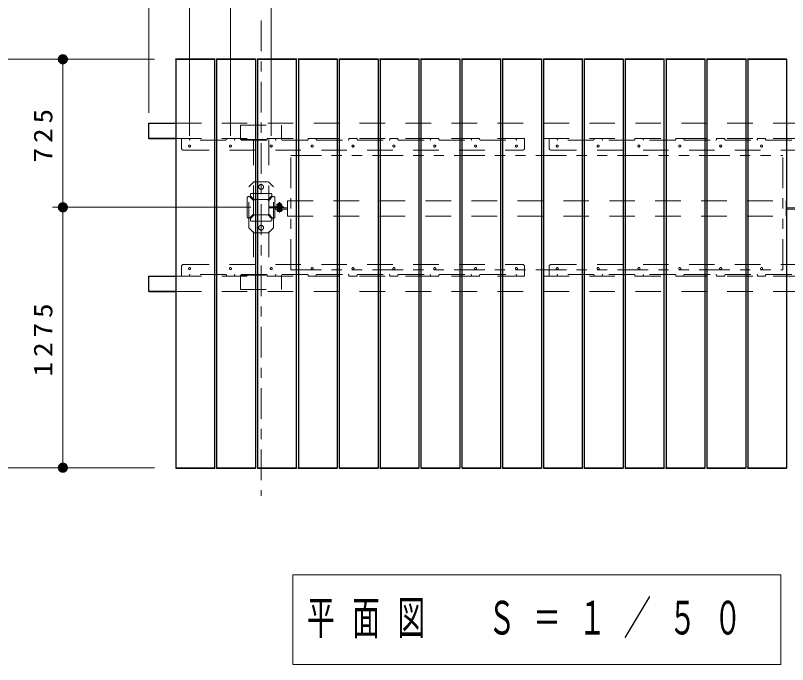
# Model space of a CAD drawing. Units: millimetres on the paper, with parts at other scales. Extents: x -385 to 0, y -10 to 267.
# Drawn here: x -322.2 to -246.6, y 167 to 230.6 of the extents above; entities that cross this region are included whole.
import ezdxf

# ---------------------------------------------------------------- set-up
doc = ezdxf.new("R2010")
doc.units = ezdxf.units.MM
for name, pattern in [('USER1', [4.5, 2.5, -2]), ('USER2', [6, 3, -1, 1, -1]), ('USER3', [8, 3, -1, 1, -1, 1, -1])]:
    doc.linetypes.add(name, pattern=pattern)
doc.layers.add('LY_1', color=7, linetype='Continuous', lineweight=25)
doc.styles.add('ＭＳ ゴシック', font='')
doc.styles.get('ＭＳ ゴシック').set_extended_font_data('MS Gothic')

# ---------------------------------------------------------------- blocks, each defined once
blk = doc.blocks.new('filled_dot')
at = {"color": 0, "linetype": 'Continuous', "lineweight": -2, "const_width": 1.25}
blk.add_lwpolyline([(-0.625, 0, 1), (0.625, 0, 1)], format="xyb", close=True, dxfattribs=at)

msp = doc.modelspace()

# ---------------------------------------------------------------- linework, layer by layer
at = {"layer": 'LY_1', "lineweight": 13}
for p, q in [((-309.177, 221.031), (-309.177, 251.704)), ((-309.177, 221.031), (-309.177, 237.281)), ((-305.177, 218.781), (-305.177, 237.281)), ((-301.177, 218.781), (-301.177, 237.281)), ((-297.177, 218.781), (-297.177, 237.281)), ((-308.617, 226.281), (-328.586, 226.281)), ((-317.586, 211.781), (-317.586, 226.281)), ((-299.177, 211.781), (-318.586, 211.781)), ((-317.586, 186.281), (-317.586, 211.781)), ((-308.617, 186.281), (-328.586, 186.281)), ((-295.077, 175.798), (-295.077, 166.998)), ((-247.277, 175.798), (-295.077, 175.798)), ((-247.277, 166.998), (-247.277, 175.798)), ((-295.077, 166.998), (-247.277, 166.998))]:
    msp.add_line(p, q, dxfattribs=at)
at = {"layer": 'LY_1', "color": 2, "linetype": 'USER2', "lineweight": 13}
msp.add_line((-298.177, 230.074), (-298.177, 183.526), dxfattribs=at)
at = {"layer": 'LY_1', "color": 131}
for p, q in [((-306.537, 226.281), (-306.537, 226.333)), ((-306.537, 226.333), (-302.717, 226.333)), ((-306.537, 226.281), (-302.717, 226.281)), ((-306.527, 226.281), (-306.527, 186.281)), ((-302.727, 226.281), (-302.727, 186.281)), ((-302.717, 226.281), (-302.717, 226.333)), ((-302.537, 226.281), (-302.537, 226.333)), ((-302.537, 226.333), (-298.717, 226.333)), ((-302.537, 226.281), (-298.717, 226.281)), ((-302.527, 226.281), (-302.527, 186.281)), ((-298.727, 226.281), (-298.727, 186.281)), ((-298.717, 226.281), (-298.717, 226.333)), ((-298.537, 226.281), (-298.537, 226.333)), ((-298.537, 226.333), (-294.717, 226.333)), ((-298.537, 226.281), (-294.717, 226.281)), ((-298.527, 226.281), (-298.527, 186.281)), ((-294.727, 226.281), (-294.727, 186.281)), ((-294.717, 226.281), (-294.717, 226.333)), ((-294.537, 226.281), (-294.537, 226.333)), ((-294.537, 226.333), (-290.717, 226.333)), ((-294.537, 226.281), (-290.717, 226.281)), ((-294.527, 226.281), (-294.527, 186.281)), ((-290.727, 226.281), (-290.727, 186.281)), ((-290.717, 226.281), (-290.717, 226.333)), ((-290.537, 226.281), (-290.537, 226.333)), ((-290.537, 226.333), (-286.717, 226.333)), ((-290.537, 226.281), (-286.717, 226.281)), ((-290.527, 226.281), (-290.527, 186.281)), ((-286.727, 226.281), (-286.727, 186.281)), ((-286.717, 226.281), (-286.717, 226.333)), ((-286.537, 226.281), (-286.537, 226.333)), ((-286.537, 226.333), (-282.717, 226.333)), ((-286.537, 226.281), (-282.717, 226.281)), ((-286.527, 226.281), (-286.527, 186.281)), ((-282.727, 226.281), (-282.727, 186.281)), ((-282.717, 226.281), (-282.717, 226.333)), ((-282.537, 226.281), (-282.537, 226.333)), ((-282.537, 226.333), (-278.717, 226.333)), ((-282.537, 226.281), (-278.717, 226.281)), ((-282.527, 226.281), (-282.527, 186.281)), ((-278.727, 226.281), (-278.727, 186.281)), ((-278.717, 226.281), (-278.717, 226.333)), ((-278.537, 226.281), (-278.537, 226.333)), ((-278.537, 226.333), (-274.717, 226.333)), ((-278.537, 226.281), (-274.717, 226.281)), ((-278.527, 226.281), (-278.527, 186.281)), ((-274.727, 226.281), (-274.727, 186.281)), ((-274.717, 226.281), (-274.717, 226.333)), ((-274.537, 226.281), (-274.537, 226.333)), ((-274.537, 226.333), (-270.717, 226.333)), ((-274.537, 226.281), (-270.717, 226.281)), ((-274.527, 226.281), (-274.527, 186.281)), ((-270.727, 226.281), (-270.727, 186.281)), ((-270.717, 226.281), (-270.717, 226.333)), ((-270.537, 226.281), (-270.537, 226.333)), ((-270.537, 226.333), (-266.717, 226.333)), ((-270.537, 226.281), (-266.717, 226.281)), ((-270.527, 226.281), (-270.527, 186.281)), ((-266.727, 226.281), (-266.727, 186.281)), ((-266.717, 226.281), (-266.717, 226.333)), ((-266.537, 226.281), (-266.537, 226.333)), ((-266.537, 226.333), (-262.717, 226.333)), ((-266.537, 226.281), (-262.717, 226.281)), ((-266.527, 226.281), (-266.527, 186.281)), ((-262.727, 226.281), (-262.727, 186.281)), ((-262.717, 226.281), (-262.717, 226.333)), ((-262.537, 226.281), (-262.537, 226.333)), ((-262.537, 226.333), (-258.717, 226.333)), ((-262.537, 226.281), (-258.717, 226.281)), ((-262.527, 226.281), (-262.527, 186.281)), ((-258.727, 226.281), (-258.727, 186.281)), ((-258.717, 226.281), (-258.717, 226.333)), ((-258.537, 226.281), (-258.537, 226.333)), ((-258.537, 226.333), (-254.717, 226.333)), ((-258.537, 226.281), (-254.717, 226.281)), ((-258.527, 226.281), (-258.527, 186.281)), ((-254.727, 226.281), (-254.727, 186.281)), ((-254.717, 226.281), (-254.717, 226.333)), ((-254.537, 226.281), (-254.537, 226.333)), ((-254.537, 226.333), (-250.717, 226.333)), ((-254.537, 226.281), (-250.717, 226.281)), ((-254.527, 226.281), (-254.527, 186.281)), ((-250.727, 226.281), (-250.727, 186.281)), ((-250.717, 226.281), (-250.717, 226.333)), ((-250.537, 226.281), (-250.537, 226.333)), ((-250.537, 226.333), (-246.717, 226.333)), ((-250.537, 226.281), (-246.717, 226.281)), ((-250.527, 226.281), (-250.527, 186.281)), ((-246.727, 226.281), (-246.727, 186.281)), ((-246.717, 226.281), (-246.717, 226.333)), ((-306.537, 186.281), (-302.717, 186.281)), ((-306.537, 186.281), (-306.537, 186.229)), ((-306.537, 186.229), (-302.717, 186.229)), ((-302.717, 186.281), (-302.717, 186.229)), ((-302.537, 186.281), (-298.717, 186.281)), ((-302.537, 186.281), (-302.537, 186.229)), ((-302.537, 186.229), (-298.717, 186.229)), ((-298.717, 186.281), (-298.717, 186.229)), ((-298.537, 186.281), (-294.717, 186.281)), ((-298.537, 186.281), (-298.537, 186.229)), ((-298.537, 186.229), (-294.717, 186.229)), ((-294.717, 186.281), (-294.717, 186.229)), ((-294.537, 186.281), (-290.717, 186.281)), ((-294.537, 186.281), (-294.537, 186.229)), ((-294.537, 186.229), (-290.717, 186.229)), ((-290.717, 186.281), (-290.717, 186.229)), ((-290.537, 186.281), (-286.717, 186.281)), ((-290.537, 186.281), (-290.537, 186.229)), ((-290.537, 186.229), (-286.717, 186.229)), ((-286.717, 186.281), (-286.717, 186.229)), ((-286.537, 186.281), (-282.717, 186.281)), ((-286.537, 186.281), (-286.537, 186.229)), ((-286.537, 186.229), (-282.717, 186.229)), ((-282.717, 186.281), (-282.717, 186.229)), ((-282.537, 186.281), (-278.717, 186.281)), ((-282.537, 186.281), (-282.537, 186.229)), ((-282.537, 186.229), (-278.717, 186.229)), ((-278.717, 186.281), (-278.717, 186.229)), ((-278.537, 186.281), (-274.717, 186.281)), ((-278.537, 186.281), (-278.537, 186.229)), ((-278.537, 186.229), (-274.717, 186.229)), ((-274.717, 186.281), (-274.717, 186.229)), ((-274.537, 186.281), (-270.717, 186.281)), ((-274.537, 186.281), (-274.537, 186.229)), ((-274.537, 186.229), (-270.717, 186.229)), ((-270.717, 186.281), (-270.717, 186.229)), ((-270.537, 186.281), (-266.717, 186.281)), ((-270.537, 186.281), (-270.537, 186.229)), ((-270.537, 186.229), (-266.717, 186.229)), ((-266.717, 186.281), (-266.717, 186.229)), ((-266.537, 186.281), (-262.717, 186.281)), ((-266.537, 186.281), (-266.537, 186.229)), ((-266.537, 186.229), (-262.717, 186.229)), ((-262.717, 186.281), (-262.717, 186.229)), ((-262.537, 186.281), (-258.717, 186.281)), ((-262.537, 186.281), (-262.537, 186.229)), ((-262.537, 186.229), (-258.717, 186.229)), ((-258.717, 186.281), (-258.717, 186.229)), ((-258.537, 186.281), (-254.717, 186.281)), ((-258.537, 186.281), (-258.537, 186.229)), ((-258.537, 186.229), (-254.717, 186.229)), ((-254.717, 186.281), (-254.717, 186.229)), ((-254.537, 186.281), (-250.717, 186.281)), ((-254.537, 186.281), (-254.537, 186.229)), ((-254.537, 186.229), (-250.717, 186.229)), ((-250.717, 186.281), (-250.717, 186.229)), ((-250.537, 186.281), (-246.717, 186.281)), ((-250.537, 186.281), (-250.537, 186.229)), ((-250.537, 186.229), (-246.717, 186.229)), ((-246.717, 186.281), (-246.717, 186.229))]:
    msp.add_line(p, q, dxfattribs=at)
at = {"layer": 'LY_1', "color": 4}
for p, q in [((-309.177, 220.031), (-306.527, 220.031)), ((-309.177, 218.531), (-309.177, 220.031)), ((-309.177, 218.531), (-306.527, 218.531)), ((-306.527, 218.531), (-309.177, 218.531)), ((-309.177, 205.031), (-306.527, 205.031)), ((-309.177, 203.531), (-309.177, 205.031)), ((-309.177, 205.031), (-306.527, 205.031)), ((-309.177, 203.531), (-306.527, 203.531)), ((-306.527, 203.531), (-309.177, 203.531))]:
    msp.add_line(p, q, dxfattribs=at)
at = {"layer": 'LY_1'}
for p, q in [((-309.177, 220.031), (-306.527, 220.031)), ((-296.617, 211.841), (-296.617, 211.891)), ((-296.617, 211.891), (-296.137, 211.891)), ((-296.617, 211.841), (-296.137, 211.841)), ((-296.597, 212.068), (-296.557, 212.091)), ((-296.597, 211.891), (-296.597, 212.068)), ((-296.597, 211.891), (-296.158, 211.891)), ((-296.197, 212.091), (-296.557, 212.091)), ((-296.497, 212.091), (-296.497, 212.151)), ((-296.257, 212.151), (-296.497, 212.151)), ((-296.487, 211.891), (-296.487, 212.068)), ((-296.267, 211.891), (-296.267, 212.068)), ((-296.257, 212.091), (-296.257, 212.151)), ((-296.158, 212.068), (-296.197, 212.091)), ((-296.158, 211.891), (-296.158, 212.068)), ((-296.137, 211.891), (-296.137, 211.841)), ((-296.617, 211.551), (-296.617, 211.601)), ((-296.137, 211.601), (-296.617, 211.601)), ((-296.137, 211.551), (-296.617, 211.551)), ((-296.597, 211.551), (-296.597, 211.424)), ((-296.597, 211.424), (-296.557, 211.401)), ((-296.557, 211.401), (-296.197, 211.401)), ((-296.487, 211.551), (-296.487, 211.424)), ((-296.267, 211.551), (-296.267, 211.424)), ((-296.158, 211.424), (-296.197, 211.401)), ((-296.158, 211.551), (-296.158, 211.424)), ((-296.137, 211.601), (-296.137, 211.551))]:
    msp.add_line(p, q, dxfattribs=at)
at = {"layer": 'LY_1', "color": 4, "linetype": 'USER1', "lineweight": 13}
for p, q in [((-306.527, 220.031), (-234.737, 220.031)), ((-306.527, 218.531), (-234.737, 218.531)), ((-306.527, 205.031), (-234.737, 205.031)), ((-306.527, 203.531), (-234.737, 203.531))]:
    msp.add_line(p, q, dxfattribs=at)
at = {"layer": 'LY_1', "linetype": 'USER1', "lineweight": 13}
for p, q in [((-300.177, 219.831), (-296.177, 219.831)), ((-300.177, 218.531), (-300.177, 219.831)), ((-296.177, 218.531), (-296.177, 219.831)), ((-300.177, 218.411), (-300.177, 218.531)), ((-296.177, 218.411), (-296.177, 218.531)), ((-300.177, 218.411), (-296.177, 218.411)), ((-298.927, 218.411), (-298.927, 205.151)), ((-297.427, 218.411), (-297.427, 205.151)), ((-298.927, 214.231), (-299.377, 213.781)), ((-298.877, 214.281), (-298.927, 214.231)), ((-298.877, 214.281), (-297.477, 214.281)), ((-297.477, 214.281), (-297.427, 214.231)), ((-297.427, 214.231), (-296.977, 213.781)), ((-299.377, 209.781), (-299.377, 213.781)), ((-296.977, 209.781), (-296.977, 213.781)), ((-297.427, 211.841), (-295.977, 211.841)), ((-297.427, 211.721), (-295.977, 211.721)), ((-296.777, 211.721), (-295.577, 211.721)), ((-296.777, 211.601), (-296.777, 211.721)), ((-295.977, 211.721), (-295.977, 211.841)), ((-295.577, 212.411), (-246.777, 212.411)), ((-295.577, 210.911), (-295.577, 212.411)), ((-246.777, 210.911), (-246.777, 212.411)), ((-245.577, 211.721), (-246.777, 211.721)), ((-296.777, 211.601), (-295.577, 211.601)), ((-245.577, 211.601), (-246.777, 211.601)), ((-295.577, 210.911), (-246.777, 210.911)), ((-299.377, 209.781), (-298.927, 209.331)), ((-297.427, 209.331), (-296.977, 209.781)), ((-298.927, 209.331), (-298.877, 209.281)), ((-298.877, 209.281), (-297.477, 209.281)), ((-297.477, 209.281), (-297.427, 209.331)), ((-300.177, 205.151), (-300.177, 205.031)), ((-300.177, 205.151), (-296.177, 205.151)), ((-300.177, 205.031), (-300.177, 203.731)), ((-296.177, 205.151), (-296.177, 205.031)), ((-296.177, 205.031), (-296.177, 203.731)), ((-300.177, 203.731), (-296.177, 203.731))]:
    msp.add_line(p, q, dxfattribs=at)
at = {"layer": 'LY_1', "color": 190, "linetype": 'USER1', "lineweight": 13}
for p, q in [((-305.977, 218.531), (-305.177, 218.531)), ((-305.977, 218.531), (-305.977, 217.581)), ((-305.177, 218.531), (-305.177, 218.431)), ((-301.577, 218.531), (-300.777, 218.531)), ((-301.577, 218.531), (-301.577, 218.431)), ((-300.777, 218.531), (-300.777, 218.431)), ((-297.577, 218.531), (-296.777, 218.531)), ((-297.577, 218.531), (-297.577, 218.431)), ((-296.777, 218.531), (-296.777, 218.431)), ((-293.577, 218.531), (-292.777, 218.531)), ((-293.577, 218.531), (-293.577, 218.431)), ((-292.777, 218.531), (-292.777, 218.431)), ((-289.577, 218.531), (-288.777, 218.531)), ((-289.577, 218.531), (-289.577, 218.431)), ((-288.777, 218.531), (-288.777, 218.431)), ((-285.577, 218.531), (-284.777, 218.531)), ((-285.577, 218.531), (-285.577, 218.431)), ((-284.777, 218.531), (-284.777, 218.431)), ((-281.577, 218.531), (-280.777, 218.531)), ((-281.577, 218.531), (-281.577, 218.431)), ((-280.777, 218.531), (-280.777, 218.431)), ((-277.577, 218.531), (-276.777, 218.531)), ((-277.577, 218.531), (-277.577, 218.431)), ((-276.777, 218.531), (-276.777, 218.431)), ((-273.177, 218.531), (-272.377, 218.531)), ((-273.177, 218.531), (-273.177, 218.431)), ((-272.377, 218.531), (-272.377, 217.581)), ((-269.977, 218.531), (-269.177, 218.531)), ((-269.977, 218.531), (-269.977, 217.581)), ((-269.177, 218.531), (-269.177, 218.431)), ((-265.577, 218.531), (-264.777, 218.531)), ((-265.577, 218.531), (-265.577, 218.431)), ((-264.777, 218.531), (-264.777, 218.431)), ((-261.577, 218.531), (-260.777, 218.531)), ((-261.577, 218.531), (-261.577, 218.431)), ((-260.777, 218.531), (-260.777, 218.431)), ((-257.577, 218.531), (-256.777, 218.531)), ((-257.577, 218.531), (-257.577, 218.431)), ((-256.777, 218.531), (-256.777, 218.431)), ((-253.577, 218.531), (-252.777, 218.531)), ((-253.577, 218.531), (-253.577, 218.431)), ((-252.777, 218.531), (-252.777, 218.431)), ((-249.577, 218.531), (-248.777, 218.531)), ((-249.577, 218.531), (-249.577, 218.431)), ((-248.777, 218.531), (-248.777, 218.431)), ((-301.637, 218.371), (-305.117, 218.371)), ((-297.637, 218.371), (-300.717, 218.371)), ((-293.637, 218.371), (-296.717, 218.371)), ((-292.717, 218.371), (-289.637, 218.371)), ((-288.717, 218.371), (-285.637, 218.371)), ((-284.717, 218.371), (-281.637, 218.371)), ((-280.717, 218.371), (-277.637, 218.371)), ((-276.717, 218.371), (-273.237, 218.371)), ((-265.637, 218.371), (-269.117, 218.371)), ((-261.637, 218.371), (-264.717, 218.371)), ((-257.637, 218.371), (-260.717, 218.371)), ((-256.717, 218.371), (-253.637, 218.371)), ((-252.717, 218.371), (-249.637, 218.371)), ((-248.717, 218.371), (-245.637, 218.371)), ((-305.777, 217.381), (-272.577, 217.381)), ((-269.777, 217.381), (-236.577, 217.381)), ((-305.977, 205.031), (-305.977, 205.981)), ((-305.777, 206.181), (-272.577, 206.181)), ((-272.377, 205.031), (-272.377, 205.981)), ((-269.977, 205.031), (-269.977, 205.981)), ((-269.777, 206.181), (-236.577, 206.181)), ((-305.977, 205.031), (-305.177, 205.031)), ((-305.177, 205.031), (-305.177, 205.131)), ((-301.637, 205.191), (-305.117, 205.191)), ((-301.577, 205.031), (-301.577, 205.131)), ((-301.577, 205.031), (-300.777, 205.031)), ((-300.777, 205.031), (-300.777, 205.131)), ((-297.637, 205.191), (-300.717, 205.191)), ((-297.577, 205.031), (-297.577, 205.131)), ((-297.577, 205.031), (-296.777, 205.031)), ((-296.777, 205.031), (-296.777, 205.131)), ((-293.637, 205.191), (-296.717, 205.191)), ((-293.577, 205.031), (-293.577, 205.131)), ((-293.577, 205.031), (-292.777, 205.031)), ((-292.777, 205.031), (-292.777, 205.131)), ((-292.717, 205.191), (-289.637, 205.191)), ((-289.577, 205.031), (-289.577, 205.131)), ((-289.577, 205.031), (-288.777, 205.031)), ((-288.777, 205.031), (-288.777, 205.131)), ((-288.717, 205.191), (-285.637, 205.191)), ((-285.577, 205.031), (-285.577, 205.131)), ((-285.577, 205.031), (-284.777, 205.031)), ((-284.777, 205.031), (-284.777, 205.131)), ((-284.717, 205.191), (-281.637, 205.191)), ((-281.577, 205.031), (-281.577, 205.131)), ((-281.577, 205.031), (-280.777, 205.031)), ((-280.777, 205.031), (-280.777, 205.131)), ((-280.717, 205.191), (-277.637, 205.191)), ((-277.577, 205.031), (-277.577, 205.131)), ((-277.577, 205.031), (-276.777, 205.031)), ((-276.777, 205.031), (-276.777, 205.131)), ((-276.717, 205.191), (-273.237, 205.191)), ((-273.177, 205.031), (-273.177, 205.131)), ((-273.177, 205.031), (-272.377, 205.031)), ((-269.977, 205.031), (-269.177, 205.031)), ((-269.177, 205.031), (-269.177, 205.131)), ((-265.637, 205.191), (-269.117, 205.191)), ((-265.577, 205.031), (-265.577, 205.131)), ((-265.577, 205.031), (-264.777, 205.031)), ((-264.777, 205.031), (-264.777, 205.131)), ((-261.637, 205.191), (-264.717, 205.191)), ((-261.577, 205.031), (-261.577, 205.131)), ((-261.577, 205.031), (-260.777, 205.031)), ((-260.777, 205.031), (-260.777, 205.131)), ((-257.637, 205.191), (-260.717, 205.191)), ((-257.577, 205.031), (-257.577, 205.131)), ((-257.577, 205.031), (-256.777, 205.031)), ((-256.777, 205.031), (-256.777, 205.131)), ((-256.717, 205.191), (-253.637, 205.191)), ((-253.577, 205.031), (-253.577, 205.131)), ((-253.577, 205.031), (-252.777, 205.031)), ((-252.777, 205.031), (-252.777, 205.131)), ((-252.717, 205.191), (-249.637, 205.191)), ((-249.577, 205.031), (-249.577, 205.131)), ((-249.577, 205.031), (-248.777, 205.031)), ((-248.777, 205.031), (-248.777, 205.131)), ((-248.717, 205.191), (-245.637, 205.191))]:
    msp.add_line(p, q, dxfattribs=at)
at = {"layer": 'LY_1', "linetype": 'USER3', "lineweight": 13}
for p, q in [((-295.277, 216.87), (-247.077, 216.87)), ((-295.277, 205.666), (-295.277, 216.87)), ((-247.077, 205.666), (-247.077, 216.87)), ((-299.527, 210.831), (-299.527, 212.731)), ((-299.427, 212.831), (-299.339, 212.831)), ((-298.927, 212.46), (-299.269, 212.802)), ((-299.227, 213.031), (-299.227, 212.943)), ((-298.856, 212.531), (-299.198, 212.872)), ((-299.127, 213.131), (-297.227, 213.131)), ((-298.927, 212.46), (-298.927, 211.102)), ((-297.498, 212.531), (-298.856, 212.531)), ((-297.498, 212.531), (-297.156, 212.872)), ((-297.427, 212.46), (-297.086, 212.802)), ((-297.427, 211.102), (-297.427, 212.46)), ((-297.127, 213.031), (-297.127, 212.943)), ((-296.927, 212.831), (-297.015, 212.831)), ((-296.827, 212.731), (-296.827, 210.831)), ((-298.927, 211.102), (-299.269, 210.76)), ((-298.856, 211.031), (-299.198, 210.689)), ((-298.856, 211.031), (-297.498, 211.031)), ((-297.498, 211.031), (-297.156, 210.689)), ((-297.427, 211.102), (-297.086, 210.76)), ((-299.427, 210.731), (-299.339, 210.731)), ((-299.227, 210.531), (-299.227, 210.619)), ((-297.227, 210.431), (-299.127, 210.431)), ((-297.127, 210.531), (-297.127, 210.619)), ((-296.927, 210.731), (-297.015, 210.731)), ((-295.277, 205.666), (-247.077, 205.666))]:
    msp.add_line(p, q, dxfattribs=at)
at = {"layer": 'LY_1', "color": 3, "linetype": 'USER3', "lineweight": 13}
for p, q in [((-298.799, 212.531), (-297.555, 212.531)), ((-298.927, 211.159), (-298.927, 212.403)), ((-297.427, 212.403), (-297.427, 211.159)), ((-297.555, 211.031), (-298.799, 211.031))]:
    msp.add_line(p, q, dxfattribs=at)
at = {"layer": 'LY_1', "linetype": 'USER2', "lineweight": 13}
msp.add_line((-296.377, 211.285), (-296.377, 212.281), dxfattribs=at)
msp.add_line((-296.377, 211.285), (-296.377, 212.281), dxfattribs=at)
at = {"layer": 'LY_1', "color": 190, "linetype": 'USER1', "lineweight": 13}
for centre in [(-305.177, 217.781), (-301.177, 217.781), (-297.177, 217.781), (-293.177, 217.781), (-289.177, 217.781), (-285.177, 217.781), (-281.177, 217.781), (-277.177, 217.781), (-273.177, 217.781), (-269.177, 217.781), (-265.177, 217.781), (-261.177, 217.781), (-257.177, 217.781), (-253.177, 217.781), (-249.177, 217.781), (-305.177, 205.781), (-301.177, 205.781), (-297.177, 205.781), (-293.177, 205.781), (-289.177, 205.781), (-285.177, 205.781), (-281.177, 205.781), (-277.177, 205.781), (-273.177, 205.781), (-269.177, 205.781), (-265.177, 205.781), (-261.177, 205.781), (-257.177, 205.781), (-253.177, 205.781), (-249.177, 205.781)]:
    msp.add_circle(centre, 0.1, dxfattribs=at)
at = {"layer": 'LY_1', "linetype": 'USER1', "lineweight": 13}
for centre in [(-298.177, 213.781), (-298.177, 209.781)]:
    msp.add_circle(centre, 0.24, dxfattribs=at)
at = {"layer": 'LY_1', "color": 190, "linetype": 'USER1', "lineweight": 13}
for centre, radius, start, end in [((-305.117, 218.431), 0.06, 180, 270), ((-301.637, 218.431), 0.06, 270, 0), ((-300.717, 218.431), 0.06, 180, 270), ((-297.637, 218.431), 0.06, 270, 0), ((-296.717, 218.431), 0.06, 180, 270), ((-293.637, 218.431), 0.06, 270, 0), ((-292.717, 218.431), 0.06, 180, 270), ((-289.637, 218.431), 0.06, 270, 0), ((-288.717, 218.431), 0.06, 180, 270), ((-285.637, 218.431), 0.06, 270, 0), ((-284.717, 218.431), 0.06, 180, 270), ((-281.637, 218.431), 0.06, 270, 0), ((-280.717, 218.431), 0.06, 180, 270), ((-277.637, 218.431), 0.06, 270, 0), ((-276.717, 218.431), 0.06, 180, 270), ((-273.237, 218.431), 0.06, 270, 0), ((-269.117, 218.431), 0.06, 180, 270), ((-265.637, 218.431), 0.06, 270, 0), ((-264.717, 218.431), 0.06, 180, 270), ((-261.637, 218.431), 0.06, 270, 0), ((-260.717, 218.431), 0.06, 180, 270), ((-257.637, 218.431), 0.06, 270, 0), ((-256.717, 218.431), 0.06, 180, 270), ((-253.637, 218.431), 0.06, 270, 0), ((-252.717, 218.431), 0.06, 180, 270), ((-249.637, 218.431), 0.06, 270, 0), ((-248.717, 218.431), 0.06, 180, 270), ((-305.777, 217.581), 0.2, 180, 270), ((-272.577, 217.581), 0.2, 270, 0), ((-269.777, 217.581), 0.2, 180, 270), ((-305.777, 205.981), 0.2, 90, 180), ((-272.577, 205.981), 0.2, 0, 90), ((-269.777, 205.981), 0.2, 90, 180), ((-305.117, 205.131), 0.06, 90, 180), ((-301.637, 205.131), 0.06, 0, 90), ((-300.717, 205.131), 0.06, 90, 180), ((-297.637, 205.131), 0.06, 0, 90), ((-296.717, 205.131), 0.06, 90, 180), ((-293.637, 205.131), 0.06, 0, 90), ((-292.717, 205.131), 0.06, 90, 180), ((-289.637, 205.131), 0.06, 0, 90), ((-288.717, 205.131), 0.06, 90, 180), ((-285.637, 205.131), 0.06, 0, 90), ((-284.717, 205.131), 0.06, 90, 180), ((-281.637, 205.131), 0.06, 0, 90), ((-280.717, 205.131), 0.06, 90, 180), ((-277.637, 205.131), 0.06, 0, 90), ((-276.717, 205.131), 0.06, 90, 180), ((-273.237, 205.131), 0.06, 0, 90), ((-269.117, 205.131), 0.06, 90, 180), ((-265.637, 205.131), 0.06, 0, 90), ((-264.717, 205.131), 0.06, 90, 180), ((-261.637, 205.131), 0.06, 0, 90), ((-260.717, 205.131), 0.06, 90, 180), ((-257.637, 205.131), 0.06, 0, 90), ((-256.717, 205.131), 0.06, 90, 180), ((-253.637, 205.131), 0.06, 0, 90), ((-252.717, 205.131), 0.06, 90, 180), ((-249.637, 205.131), 0.06, 0, 90), ((-248.717, 205.131), 0.06, 90, 180)]:
    msp.add_arc(centre, radius, start, end, dxfattribs=at)
at = {"layer": 'LY_1', "linetype": 'USER3', "lineweight": 13}
for centre, start, end in [((-299.427, 212.731), 90, 180), ((-299.339, 212.731), 45, 90), ((-299.127, 213.031), 90, 180), ((-299.127, 212.943), 180, 225), ((-297.227, 213.031), 0, 90), ((-297.227, 212.943), 315, 0), ((-297.015, 212.731), 90, 135), ((-296.927, 212.731), 0, 90), ((-299.427, 210.831), 180, 270), ((-299.339, 210.831), 270, 315), ((-299.127, 210.619), 135, 180), ((-299.127, 210.531), 180, 270), ((-297.227, 210.531), 270, 0), ((-297.227, 210.619), 0, 45), ((-297.015, 210.831), 225, 270), ((-296.927, 210.831), 270, 0)]:
    msp.add_arc(centre, 0.1, start, end, dxfattribs=at)
at = {"layer": 'LY_1', "color": 3, "linetype": 'USER3', "lineweight": 13}
for centre, start, end in [((-298.799, 212.403), 90, 180), ((-297.555, 212.403), 0, 90), ((-298.799, 211.159), 180, 270), ((-297.555, 211.159), 270, 0)]:
    msp.add_arc(centre, 0.128, start, end, dxfattribs=at)
at = {"layer": 'LY_1'}
for centre, radius, start, end in [((-296.542, 211.988), 0.0971, 55.61586, 124.38414), ((-296.377, 211.722), 0.363, 72.41211, 107.58789), ((-296.213, 211.988), 0.0971, 55.61586, 124.38414), ((-296.542, 211.519), 0.11, 240.00001, 299.99999), ((-296.377, 211.677), 0.276, 246.57346, 293.42654), ((-296.213, 211.519), 0.11, 240.00001, 299.99999)]:
    msp.add_arc(centre, radius, start, end, dxfattribs=at)

# ---------------------------------------------------------------- block references
at = {"layer": 'LY_1', "lineweight": 13, "xscale": 0.4, "yscale": 0.4}
for p, rotation in [((-317.586, 226.281), 270), ((-317.586, 211.781), 270), ((-317.586, 211.781), 90), ((-317.586, 186.281), 90)]:
    msp.add_blockref('filled_dot', p, dxfattribs=dict(at, rotation=rotation))

# ---------------------------------------------------------------- texts
at = {"layer": 'LY_1', "char_height": 1.833, "attachment_point": 8, "rotation": 90, "style": 'ＭＳ ゴシック'}
for s, insert in [('\\T1.33;\\W1.15;725', (-318.586, 219.031)), ('\\T1.33;\\W1.15;1275', (-318.586, 199.031))]:
    msp.add_mtext(s, dxfattribs=dict(at, insert=insert))
at = {"layer": 'LY_1', "insert": (-293.677, 171.398), "char_height": 3.299, "attachment_point": 4, "style": 'ＭＳ ゴシック'}
msp.add_mtext('\\T1.64;\\W0.6;平面図\u3000Ｓ＝１／５０', dxfattribs=at)

doc.saveas('drawing.dxf')
